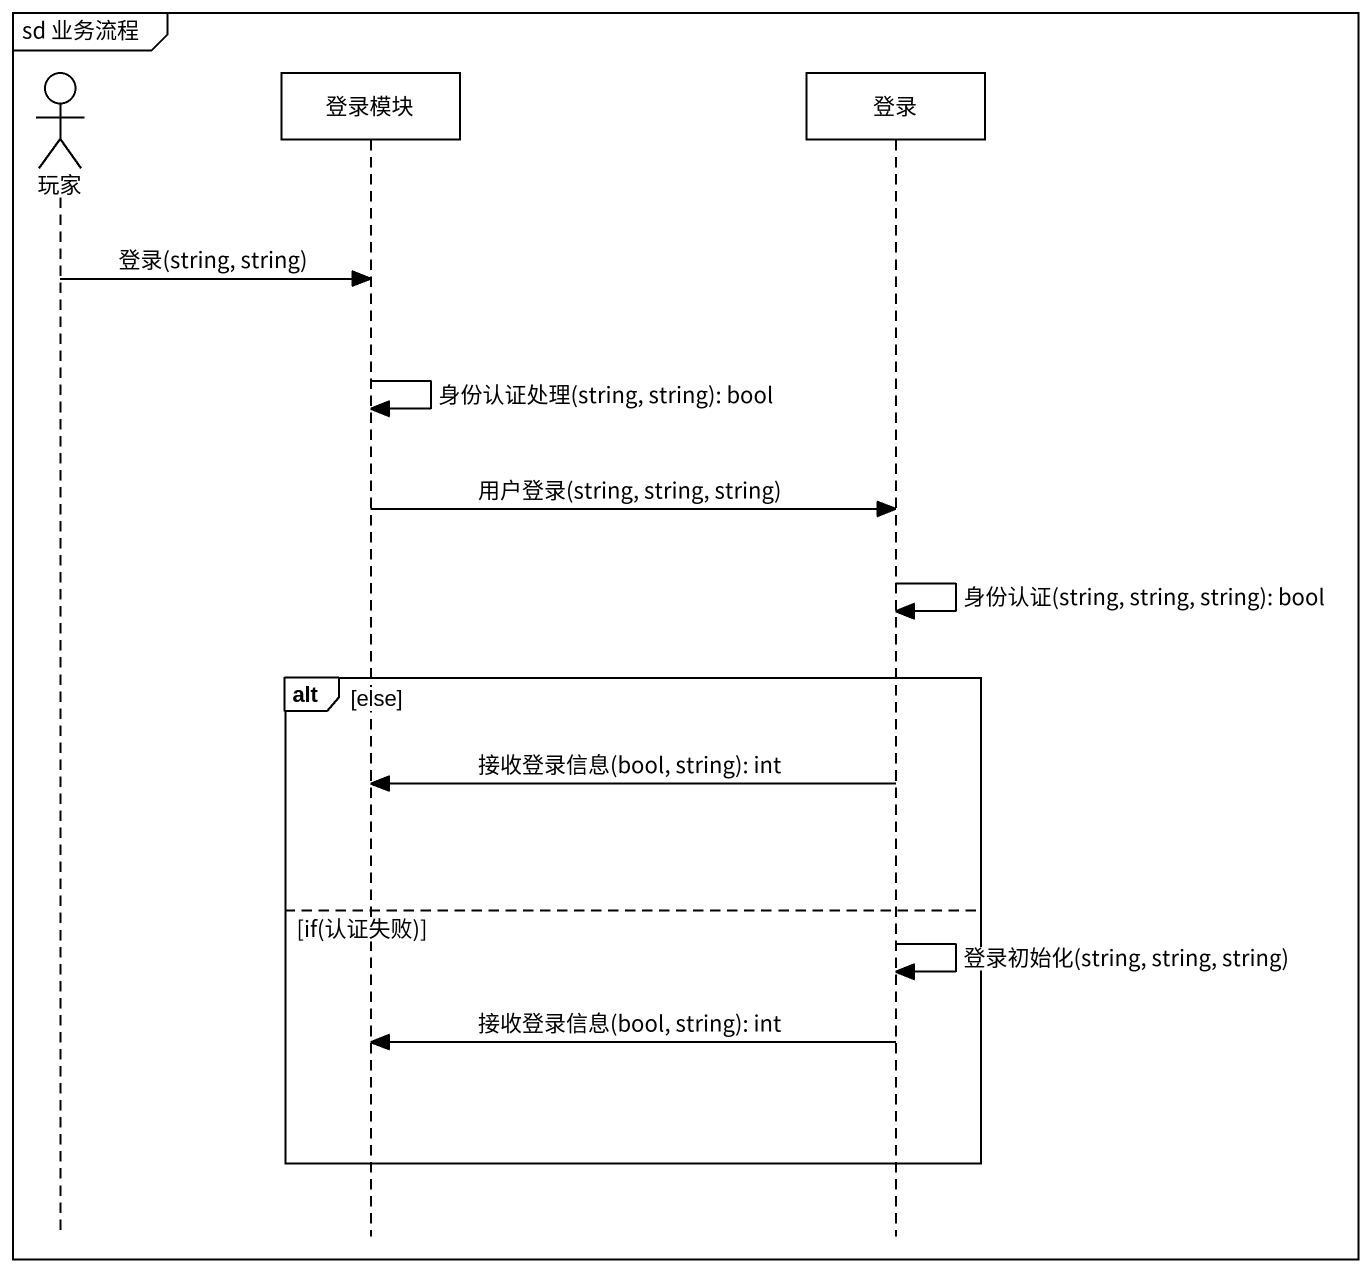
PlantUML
@startuml
mainframe sd 业务流程
hide footbox
actor 玩家
participant 登录模块
participant 登录

玩家 -> 登录模块 : 登录(string, string)
登录模块 -> 登录模块 : 身份认证处理(string, string): bool
登录模块 -> 登录 : 用户登录(string, string, string)
登录 -> 登录 : 身份认证(string, string, string): bool
alt else
  登录 -> 登录模块 : 接收登录信息(bool, string): int
else if(认证失败)
  登录 -> 登录 : 登录初始化(string, string, string)
  登录 -> 登录模块 : 接收登录信息(bool, string): int
end
@enduml
